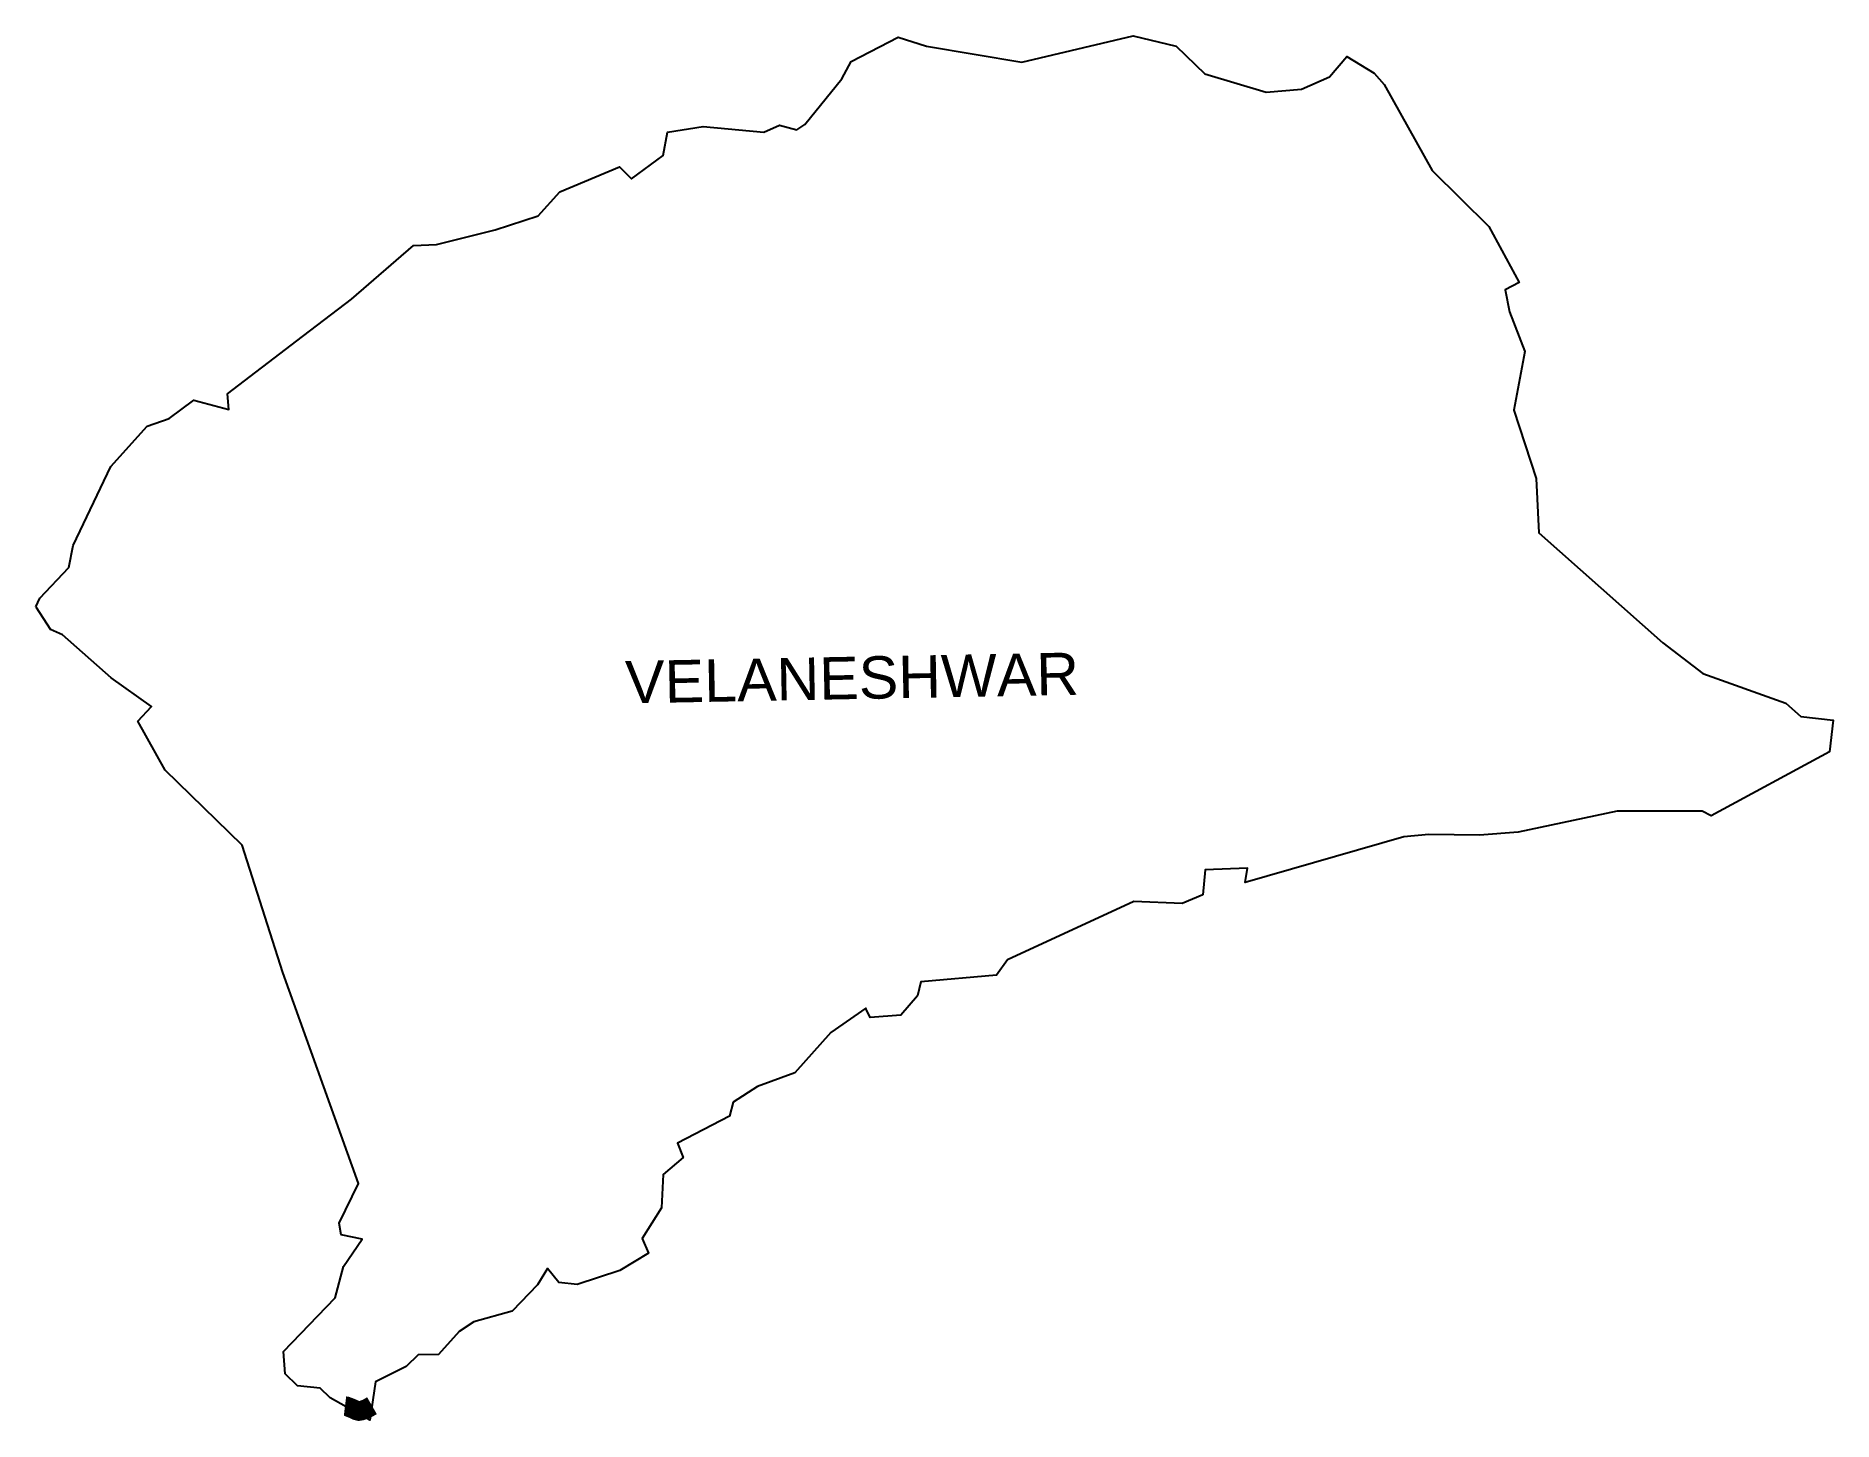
# Model space of a CAD drawing. Header units: metres. Extents: x 309094 to 313706, y 1921449 to 1925003.
import ezdxf

# ---------------------------------------------------------------- set-up
doc = ezdxf.new("R2010")
doc.units = ezdxf.units.M
doc.layers.add('NATURALLY PROTECTED', color=3, linetype='Continuous')
doc.layers.add('VILLAGE NAME', color=250, linetype='Continuous')
doc.styles.get("Standard").update_dxf_attribs({"font": 'simplex.shx'})

msp = doc.modelspace()

# ---------------------------------------------------------------- linework, layer by layer
at = {"color": 4, "flags": 128}
for points in [[(309094.2, 1923538.3), (309104.5, 1923560.6), (309178.8, 1923639.1), (309189.9, 1923695.4), (309286.6, 1923898.4), (309379.4, 1924001.9), (309436.1, 1924021.4), (309499.1, 1924068.1), (309588.8, 1924044.1), (309585.4, 1924084.6), (309763.9, 1924220.8), (309903.7, 1924327.5), (310063.3, 1924465.7), (310122.5, 1924467.8), (310272.7, 1924505.7), (310383.4, 1924541.6), (310438.5, 1924602.6), (310591.5, 1924666.8), (310622.3, 1924636.6), (310704.2, 1924696.3), (310714.6, 1924755.9), (310806.7, 1924770.5), (310962.2, 1924755.9), (311002, 1924774.1), (311046.5, 1924762.5), (311067.6, 1924776), (311162, 1924893.3), (311186.4, 1924937.9), (311307.3, 1925000), (311379.9, 1924976.5), (311624.3, 1924936.1), (311910.2, 1925003.1), (312020.6, 1924976.5), (312094.2, 1924906.1), (312251.5, 1924858.6), (312341.8, 1924866.5), (312414.1, 1924898.2), (312458.3, 1924950.2), (312528.8, 1924907.7), (312553.9, 1924878.3), (312677.1, 1924657.4), (312822.8, 1924513.8), (312901, 1924370.2), (312864.7, 1924351.9), (312876, 1924295), (312914.7, 1924193.5), (312886.5, 1924043), (312944.4, 1923867.3), (312951.4, 1923728), (313269, 1923446.1), (313372.1, 1923366.8), (313584.5, 1923290.6), (313623.7, 1923256.9), (313706.1, 1923247.5), (313697.4, 1923166.4), (313393.4, 1923002), (313370.5, 1923013.5), (313152.3, 1923013.4), (312897.9, 1922959.5), (312799, 1922952), (312668.8, 1922953.8), (312604.9, 1922947.9), (312197.5, 1922830.8), (312203.7, 1922867.8), (312095, 1922862.8), (312088.8, 1922798.8)], [(309094.2, 1923538.3), (309131.8, 1923480.1)], [(312088.8, 1922798.8), (312036.1, 1922776.9), (311911.5, 1922781.7), (311587.6, 1922632.3), (311559.2, 1922593.2), (311365.5, 1922575.6), (311356.9, 1922539.8), (311313.5, 1922489.9), (311235.1, 1922484.6), (311224.8, 1922506), (311223.7, 1922508.4), (311134, 1922445.6), (311042, 1922341.9), (310946.2, 1922307.3), (310883.9, 1922267), (310874.3, 1922230.8), (310740.8, 1922161.5), (310755.4, 1922124.9), (310703.9, 1922081.6), (310699.8, 1921996.2), (310649.6, 1921917.2), (310666.4, 1921879.9), (310592.7, 1921834.7), (310483.5, 1921798.7), (310435.9, 1921804), (310406.9, 1921839.8), (310381.3, 1921798.6), (310316.3, 1921731), (310218, 1921703), (310180.7, 1921678.2), (310127, 1921619.8), (310074.8, 1921619), (310044.1, 1921589), (309965.2, 1921549.2), (309951.3, 1921451.2), (309876.6, 1921493), (309849, 1921508.4), (309823.2, 1921533.1), (309765.7, 1921539.4), (309734, 1921569.8), (309729.1, 1921627.2), (309862.3, 1921764.6), (309883.1, 1921845.1), (309931.1, 1921915.2), (309877.9, 1921926.9), (309872.2, 1921956.6), (309921.8, 1922058.4), (309727.5, 1922599.5), (309623.4, 1922926.7), (309426.2, 1923118.6), (309355.5, 1923244.9), (309390.8, 1923282), (309287.2, 1923355.9), (309162.4, 1923466.4), (309131.8, 1923480.1)]]:
    msp.add_lwpolyline(points, dxfattribs=at)
at = {"layer": 'NATURALLY PROTECTED', "const_width": 50, "flags": 128}
msp.add_lwpolyline([(309887.3, 1921487), (309891.4, 1921486.5), (309906.3, 1921480.7), (309917, 1921475.7), (309923.1, 1921474.2), (309928.6, 1921475.1), (309943.2, 1921480.4), (309956.6, 1921488.1)], dxfattribs=at)

# ---------------------------------------------------------------- texts
at = {"layer": 'VILLAGE NAME', "insert": (310605.3, 1923398.8), "char_height": 108.748, "attachment_point": 1, "rotation": 1.1028}
msp.add_mtext_dynamic_manual_height_columns('{\\fArial|b0|i0|c0|p34;VELANESHWAR}', width=1571.314, gutter_width=543.7, heights=[0], dxfattribs=at)

doc.saveas('drawing.dxf')
